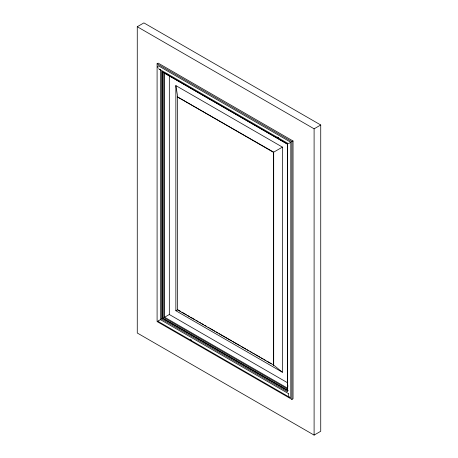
<?xml version="1.0" encoding="UTF-8"?>
<svg xmlns="http://www.w3.org/2000/svg" width="458" height="458" viewBox="0 0 458 458"><rect width="100%" height="100%" fill="white"/><g stroke="black" fill="none" stroke-linecap="round" stroke-linejoin="round"><path stroke-width="0.69" d="M287.79 384.983L287.813 386.993M288.363 393.897L288.363 395.701M137.268 26.73L143.898 22.9L320.732 124.994L320.732 431.27L314.102 435.1L137.268 333.006L137.268 26.73L314.102 128.818L320.732 124.994M157.094 63.777L158.199 63.141L293.034 140.984L293.034 398.769L291.929 399.405L157.094 321.562L157.094 63.777L291.929 141.619L293.034 140.984M273.695 365.118L177.401 309.837L177.401 96.873L273.695 152.148L273.695 365.118L282.426 372.257L282.426 147.11L175.855 85.583L175.855 310.73L282.426 372.257M273.42 365.272L273.42 152.308L282.426 147.11M288.363 143.68L158.525 68.717M288.935 143.348L290.819 142.261L290.819 397.492L289.714 397.384L157.741 321.19L158.199 320.926M158.525 320.737L160.409 319.65L288.609 393.662M161.514 319.008L287.504 391.75L287.504 144.173L161.514 71.437L161.514 319.008L162.619 318.373L287.996 390.754M163.792 317.692L287.572 389.157L287.572 144.133L163.792 72.667L163.792 317.692L164.622 317.217L287.784 388.321M164.983 317.005L169.323 314.503L287.727 382.865M175.855 310.73L177.675 309.682L180.773 311.469M160.088 69.622L159.304 69.41M167.931 74.654L165.785 73.543M290.819 142.261L158.199 65.689L157.741 66.702L157.953 67.727M277.462 137.102L278.704 137.818M177.401 96.873L273.42 152.308M182.009 312.184L186.349 314.686M187.585 315.402L189.446 316.472M190.683 317.188L195.022 319.695M196.259 320.411L198.119 321.482M199.356 322.197L200.598 322.913M201.835 323.629L203.696 324.699M204.932 325.415L206.169 326.13M208.029 327.207L209.266 327.922M210.508 328.638L214.842 331.14M216.084 331.855L217.939 332.926M219.182 333.642L231.571 340.798M232.807 341.508L240.244 345.801M241.481 346.517L245.82 349.019M247.057 349.735L248.917 350.811M250.154 351.526L251.39 352.242M252.633 352.958L254.488 354.028M255.73 354.744L260.064 357.246M261.306 357.961L263.161 359.038M264.403 359.753L265.64 360.463M266.882 361.179L271.216 363.686M288.065 390.714L162.687 318.333L162.687 71.471M190.425 339.533L191.667 340.248M289.714 397.384L288.935 396.691M175.855 85.583L177.675 96.712M314.102 128.818L314.102 435.1M291.929 141.619L291.929 399.405M169.323 75.69L169.323 314.503M164.622 72.902L164.622 317.217M162.619 71.511L162.619 318.373M160.409 69.519L160.409 319.65"/></g></svg>
